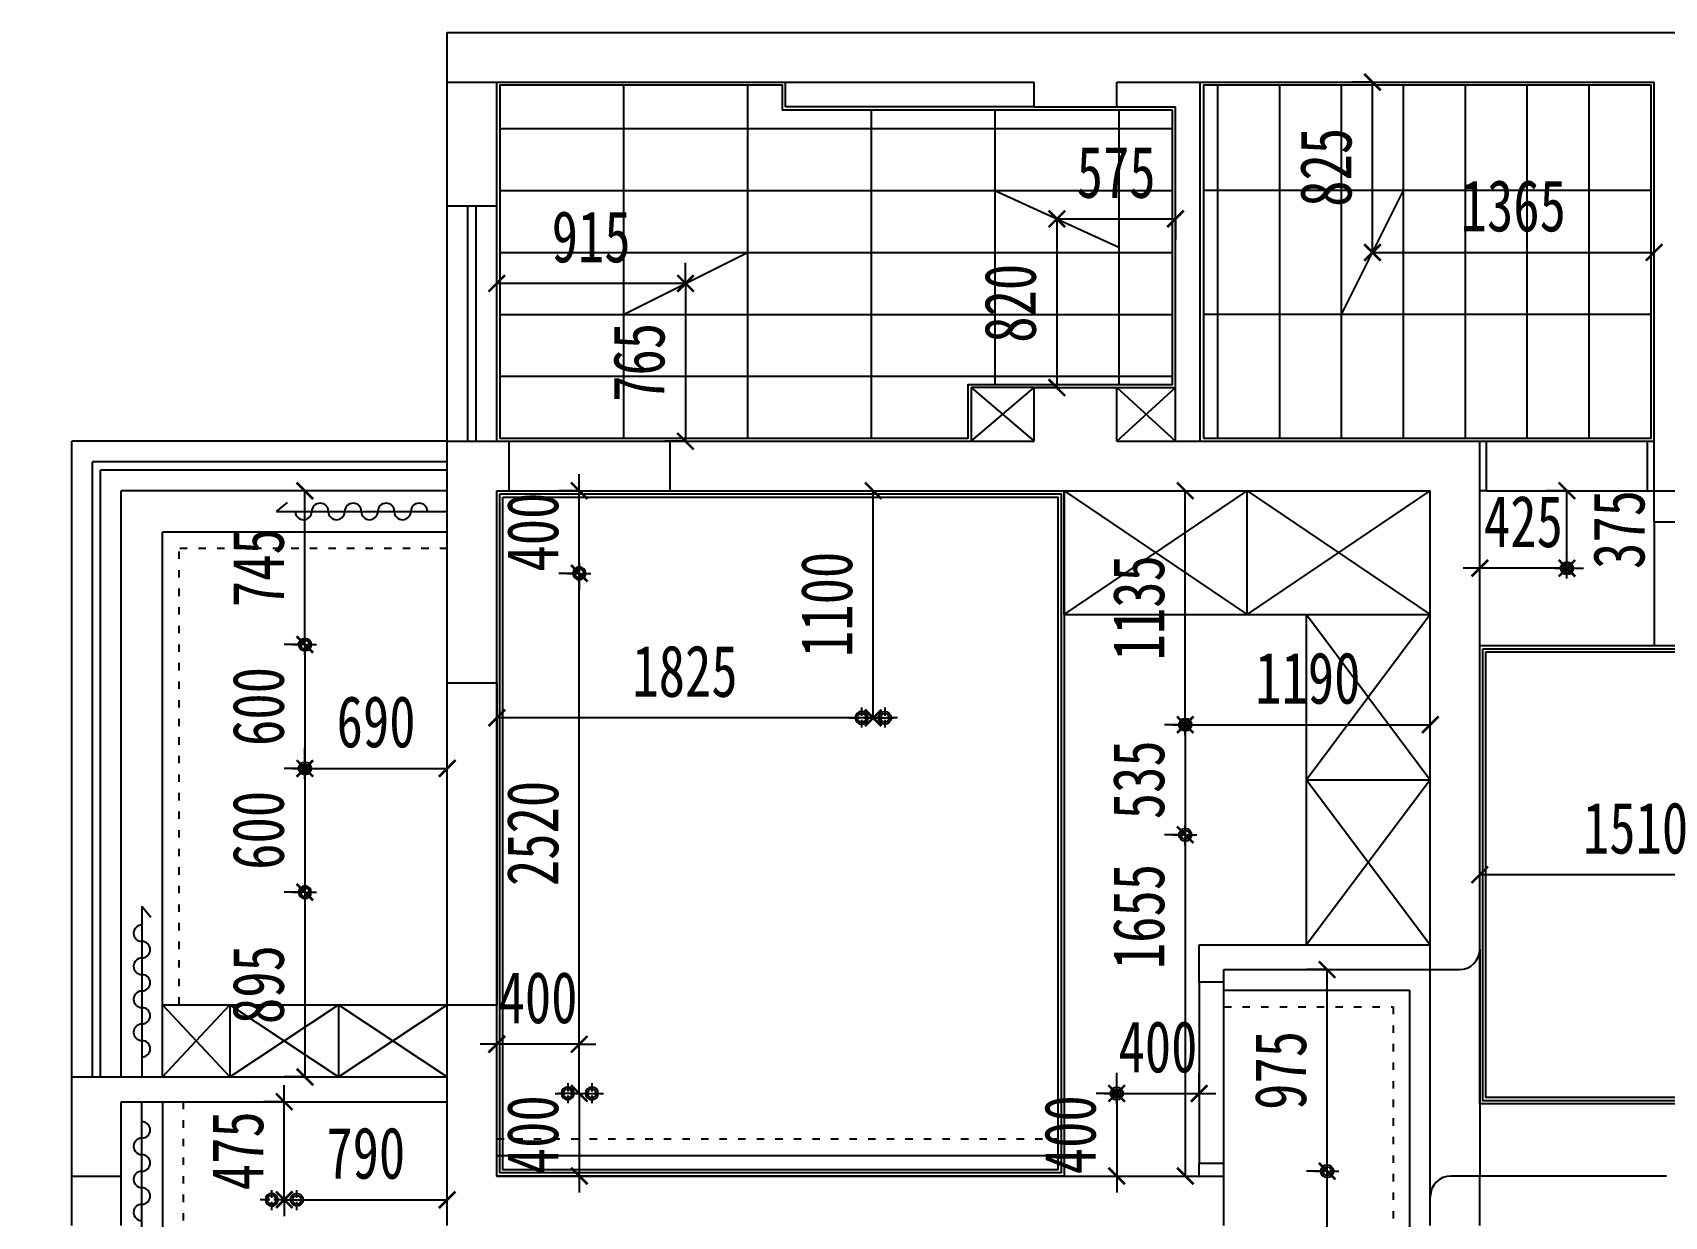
# Model space of a CAD drawing. Header units: millimetres. Extents: x -2231407 to 1513712, y -2704583 to 257.
# Drawn here: x 726526 to 734435, y -1347871 to -1342136 of the extents above; entities that cross this region are included whole.
import ezdxf

# ---------------------------------------------------------------- set-up
doc = ezdxf.new("R2010")
doc.units = ezdxf.units.MM
doc.linetypes.add('ACAD_ISO03W100', pattern=[30, 12, -18])
doc.layers.add('IBS-Refe', color=50, linetype='Continuous')
doc.styles.add('说明文字', font='', dxfattribs={"width": 0.75})
doc.styles.get('说明文字').set_extended_font_data('SimSun')
doc.dimstyles.new('1--100', dxfattribs={"dimscale": 100, "dimtxt": 2.5, "dimasz": 0.8, "dimexe": 1, "dimexo": 0.1, "dimgap": 1, "dimtad": 3, "dimdec": 4, "dimrnd": 5, "dimzin": 0, "dimdsep": 46, "dimtxsty": '说明文字', "dimblk": 'ARCHTICK', "dimcen": 0.13, "dimazin": 0, "dimtfac": 1, "dimtdec": 4, "dimtix": 1, "dimtmove": 2, "dimatfit": 3, "dimldrblk": '0定义箭头', "dimfxl": 5, "dimfxlon": 1, "dimtvp": 1, "dimtolj": 1, "dimtzin": 0, "dimarcsym": 0})

# ---------------------------------------------------------------- blocks, each defined once
blk = doc.blocks.new('吸顶灯')
at = {"color": 54}
for p, q in [((-2231407, 4041173), (-2231407, 4041066)), ((-2231433, 4041040), (-2231557, 4041040)), ((-2231407, 4041013), (-2231407, 4040914)), ((-2231245, 4041040), (-2231380, 4041040))]:
    blk.add_line(p, q, dxfattribs=at)
for radius in [82.1, 57.5]:
    blk.add_circle((-2231407, 4041040), radius, dxfattribs=at)
blk = doc.blocks.new('_ArchTick')
at = {"color": 0, "linetype": 'ByBlock', "const_width": 0.15}
blk.add_lwpolyline([(-0.5, -0.5), (0.5, 0.5)], dxfattribs=at)
blk = doc.blocks.new('*D503')
at = {"color": 1, "lineweight": -2, "ltscale": 3}
for p, q in [((727745.3, -1347315.9), (727745.3, -1347235.9)), ((727745.3, -1347315.9), (727645.3, -1347315.9)), ((727745.3, -1347790.9), (727745.3, -1347315.9)), ((727745.3, -1347790.9), (727845.3, -1347790.9)), ((727745.3, -1347790.9), (727745.3, -1347870.9))]:
    blk.add_line(p, q, dxfattribs=at)
at = {"layer": 'Defpoints', "color": 0, "ltscale": 3}
for p in [(727745.3, -1347315.9), (727745.3, -1347315.9), (727745.3, -1347790.9)]:
    blk.add_point(p, dxfattribs=at)
at = {"color": 1, "lineweight": -2, "ltscale": 3, "xscale": 80, "yscale": 80, "zscale": 80}
for p, rotation in [((727745.3, -1347315.9), 270), ((727745.3, -1347790.9), 90)]:
    blk.add_blockref('_ArchTick', p, dxfattribs=dict(at, rotation=rotation))
at = {"color": 2, "ltscale": 3, "insert": (727520.3, -1347553.4), "char_height": 250, "attachment_point": 5, "rotation": 90, "style": '说明文字'}
blk.add_mtext('\\A1;475', dxfattribs=at)
blk = doc.blocks.new('0定义箭头')
at = {"layer": 'IBS-Refe', "color": 3}
for p, q in [((-1.435, 1.148), (-1.09, 1.437)), ((-1.435, 1.148), (-0.369, 0)), ((-1.09, 1.437), (0, 0)), ((-0.369, 0), (-2.127, 0)), ((-1.435, -1.148), (-0.369, 0)), ((-1.09, -1.437), (0, 0)), ((-1.435, -1.148), (-1.09, -1.437))]:
    blk.add_line(p, q, dxfattribs=at)
for points in [[(-1.435, 1.148), (-1.09, 1.437), (-0.369, 0), (0, 0)], [(-1.435, -1.148), (-1.09, -1.437), (-0.369, 0), (0, 0)]]:
    blk.add_solid(points, dxfattribs=at)
blk = doc.blocks.new('*D504')
at = {"color": 1, "lineweight": -2, "ltscale": 3}
for p, q in [((727745.3, -1347790.9), (727745.3, -1347690.9)), ((728535.3, -1347790.9), (728535.3, -1347690.9)), ((727745.3, -1347790.9), (728535.3, -1347790.9))]:
    blk.add_line(p, q, dxfattribs=at)
at = {"layer": 'Defpoints', "color": 0, "ltscale": 3}
for p in [(727745.3, -1347790.9), (728535.3, -1347790.9), (728535.3, -1347790.9)]:
    blk.add_point(p, dxfattribs=at)
at = {"color": 1, "lineweight": -2, "ltscale": 3, "xscale": 80, "yscale": 80, "zscale": 80, "rotation": 180}
blk.add_blockref('_ArchTick', (727745.3, -1347790.9), dxfattribs=at)
at = {"color": 1, "lineweight": -2, "ltscale": 3, "xscale": 80, "yscale": 80, "zscale": 80}
blk.add_blockref('_ArchTick', (728535.3, -1347790.9), dxfattribs=at)
at = {"color": 2, "ltscale": 3, "insert": (728140.3, -1347565.9), "char_height": 250, "attachment_point": 5, "style": '说明文字'}
blk.add_mtext('\\A1;790', dxfattribs=at)
blk = doc.blocks.new('*D511')
at = {"color": 1, "lineweight": -2, "ltscale": 3}
for p, q in [((732800.3, -1347652.3), (732700.3, -1347652.3)), ((732800.3, -1348628.7), (732800.3, -1347652.3)), ((732800.3, -1348628.7), (732700.3, -1348628.7))]:
    blk.add_line(p, q, dxfattribs=at)
at = {"layer": 'Defpoints', "color": 0, "ltscale": 3}
for p in [(732800.3, -1347652.3), (732800.3, -1347652.3), (732800.3, -1348628.7)]:
    blk.add_point(p, dxfattribs=at)
at = {"color": 1, "lineweight": -2, "ltscale": 3, "xscale": 80, "yscale": 80, "zscale": 80}
for p, rotation in [((732800.3, -1347652.3), 90), ((732800.3, -1348628.7), 270)]:
    blk.add_blockref('_ArchTick', p, dxfattribs=dict(at, rotation=rotation))
at = {"color": 2, "ltscale": 3, "insert": (732575.3, -1348140.5), "char_height": 250, "attachment_point": 5, "rotation": 90, "style": '说明文字'}
blk.add_mtext('\\A1;975', dxfattribs=at)
blk = doc.blocks.new('*D512')
at = {"color": 1, "lineweight": -2, "ltscale": 3}
for p, q in [((732800.3, -1346675.9), (732700.3, -1346675.9)), ((732800.3, -1347652.3), (732800.3, -1346675.9)), ((732800.3, -1347652.3), (732700.3, -1347652.3))]:
    blk.add_line(p, q, dxfattribs=at)
at = {"layer": 'Defpoints', "color": 0, "ltscale": 3}
for p in [(732800.3, -1346675.9), (732800.3, -1346675.9), (732800.3, -1347652.3)]:
    blk.add_point(p, dxfattribs=at)
at = {"color": 1, "lineweight": -2, "ltscale": 3, "xscale": 80, "yscale": 80, "zscale": 80}
for p, rotation in [((732800.3, -1346675.9), 90), ((732800.3, -1347652.3), 270)]:
    blk.add_blockref('_ArchTick', p, dxfattribs=dict(at, rotation=rotation))
at = {"color": 2, "ltscale": 3, "insert": (732575.3, -1347164.1), "char_height": 250, "attachment_point": 5, "rotation": 90, "style": '说明文字'}
blk.add_mtext('\\A1;975', dxfattribs=at)
blk = doc.blocks.new('*D517')
at = {"color": 1, "lineweight": -2, "ltscale": 3}
for p, q in [((733540.3, -1346215.9), (733540.3, -1346115.9)), ((735050.3, -1346215.9), (735050.3, -1346115.9)), ((735050.3, -1346215.9), (733540.3, -1346215.9))]:
    blk.add_line(p, q, dxfattribs=at)
at = {"layer": 'Defpoints', "color": 0, "ltscale": 3}
for p in [(733540.3, -1346215.9), (733540.3, -1346215.9), (735050.3, -1346215.9)]:
    blk.add_point(p, dxfattribs=at)
at = {"color": 1, "lineweight": -2, "ltscale": 3, "xscale": 80, "yscale": 80, "zscale": 80, "rotation": 180}
blk.add_blockref('_ArchTick', (733540.3, -1346215.9), dxfattribs=at)
at = {"color": 1, "lineweight": -2, "ltscale": 3, "xscale": 80, "yscale": 80, "zscale": 80}
blk.add_blockref('_ArchTick', (735050.3, -1346215.9), dxfattribs=at)
at = {"color": 2, "ltscale": 3, "insert": (734295.3, -1345990.9), "char_height": 250, "attachment_point": 5, "style": '说明文字'}
blk.add_mtext('\\A1;1510', dxfattribs=at)
blk = doc.blocks.new('*D524')
at = {"color": 1, "lineweight": -2, "ltscale": 3}
for p, q in [((733540.3, -1344730.9), (733540.3, -1344630.9)), ((733962.8, -1344730.9), (733962.8, -1344630.9)), ((733540.3, -1344730.9), (733460.3, -1344730.9)), ((733962.8, -1344730.9), (733540.3, -1344730.9)), ((733962.8, -1344730.9), (734042.8, -1344730.9))]:
    blk.add_line(p, q, dxfattribs=at)
at = {"layer": 'Defpoints', "color": 0, "ltscale": 3}
for p in [(733540.3, -1344730.9), (733540.3, -1344730.9), (733962.8, -1344730.9)]:
    blk.add_point(p, dxfattribs=at)
at = {"color": 1, "lineweight": -2, "ltscale": 3, "xscale": 80, "yscale": 80, "zscale": 80}
blk.add_blockref('_ArchTick', (733540.3, -1344730.9), dxfattribs=at)
at = {"color": 1, "lineweight": -2, "ltscale": 3, "xscale": 80, "yscale": 80, "zscale": 80, "rotation": 180}
blk.add_blockref('_ArchTick', (733962.8, -1344730.9), dxfattribs=at)
at = {"color": 2, "ltscale": 3, "insert": (733751.6, -1344505.9), "char_height": 250, "attachment_point": 5, "style": '说明文字'}
blk.add_mtext('\\A1;425', dxfattribs=at)
blk = doc.blocks.new('*D525')
at = {"color": 1, "lineweight": -2, "ltscale": 3}
for p, q in [((733962.8, -1344355.9), (733862.8, -1344355.9)), ((733962.8, -1344730.9), (733962.8, -1344355.9)), ((733962.8, -1344730.9), (733862.8, -1344730.9))]:
    blk.add_line(p, q, dxfattribs=at)
at = {"layer": 'Defpoints', "color": 0, "ltscale": 3}
for p in [(733962.8, -1344355.9), (733962.8, -1344355.9), (733962.8, -1344730.9)]:
    blk.add_point(p, dxfattribs=at)
at = {"color": 1, "lineweight": -2, "ltscale": 3, "xscale": 80, "yscale": 80, "zscale": 80}
for p, rotation in [((733962.8, -1344355.9), 90), ((733962.8, -1344730.9), 270)]:
    blk.add_blockref('_ArchTick', p, dxfattribs=dict(at, rotation=rotation))
at = {"color": 2, "ltscale": 3, "insert": (734215.7, -1344543.4), "char_height": 250, "attachment_point": 5, "rotation": 90, "style": '说明文字'}
blk.add_mtext('\\A1;375', dxfattribs=at)
blk = doc.blocks.new('*D526')
at = {"color": 1, "lineweight": -2, "ltscale": 3}
for p, q in [((733020.3, -1343200.9), (733020.3, -1343100.9)), ((734385.3, -1343200.9), (734385.3, -1343100.9)), ((733020.3, -1343200.9), (734385.3, -1343200.9))]:
    blk.add_line(p, q, dxfattribs=at)
at = {"layer": 'Defpoints', "color": 0, "ltscale": 3}
for p in [(733020.3, -1343200.9), (734385.3, -1343200.9), (734385.3, -1343200.9)]:
    blk.add_point(p, dxfattribs=at)
at = {"color": 1, "lineweight": -2, "ltscale": 3, "xscale": 80, "yscale": 80, "zscale": 80, "rotation": 180}
blk.add_blockref('_ArchTick', (733020.3, -1343200.9), dxfattribs=at)
at = {"color": 1, "lineweight": -2, "ltscale": 3, "xscale": 80, "yscale": 80, "zscale": 80}
blk.add_blockref('_ArchTick', (734385.3, -1343200.9), dxfattribs=at)
at = {"color": 2, "ltscale": 3, "insert": (733702.8, -1342975.9), "char_height": 250, "attachment_point": 5, "style": '说明文字'}
blk.add_mtext('\\A1;1365', dxfattribs=at)
blk = doc.blocks.new('*D527')
at = {"color": 1, "lineweight": -2, "ltscale": 3}
for p, q in [((733020.3, -1342375.9), (732920.3, -1342375.9)), ((733020.3, -1343200.9), (733020.3, -1342375.9)), ((733020.3, -1343200.9), (733120.3, -1343200.9))]:
    blk.add_line(p, q, dxfattribs=at)
at = {"layer": 'Defpoints', "color": 0, "ltscale": 3}
for p in [(733020.3, -1342375.9), (733020.3, -1342375.9), (733020.3, -1343200.9)]:
    blk.add_point(p, dxfattribs=at)
at = {"color": 1, "lineweight": -2, "ltscale": 3, "xscale": 80, "yscale": 80, "zscale": 80}
for p, rotation in [((733020.3, -1342375.9), 90), ((733020.3, -1343200.9), 270)]:
    blk.add_blockref('_ArchTick', p, dxfattribs=dict(at, rotation=rotation))
at = {"color": 2, "ltscale": 3, "insert": (732795.3, -1342788.4), "char_height": 250, "attachment_point": 5, "rotation": 90, "style": '说明文字'}
blk.add_mtext('\\A1;825', dxfattribs=at)
blk = doc.blocks.new('*D528')
at = {"color": 1, "lineweight": -2, "ltscale": 3}
for p, q in [((731490.3, -1343038.4), (731590.3, -1343038.4)), ((731490.3, -1343038.4), (731490.3, -1343855.9)), ((731490.3, -1343855.9), (731390.3, -1343855.9))]:
    blk.add_line(p, q, dxfattribs=at)
at = {"layer": 'Defpoints', "color": 0, "ltscale": 3}
for p in [(731490.3, -1343038.4), (731490.3, -1343855.9), (731490.3, -1343855.9)]:
    blk.add_point(p, dxfattribs=at)
at = {"color": 1, "lineweight": -2, "ltscale": 3, "xscale": 80, "yscale": 80, "zscale": 80}
for p, rotation in [((731490.3, -1343038.4), 90), ((731490.3, -1343855.9), 270)]:
    blk.add_blockref('_ArchTick', p, dxfattribs=dict(at, rotation=rotation))
at = {"color": 2, "ltscale": 3, "insert": (731265.3, -1343447.2), "char_height": 250, "attachment_point": 5, "rotation": 90, "style": '说明文字'}
blk.add_mtext('\\A1;820', dxfattribs=at)
blk = doc.blocks.new('*D529')
at = {"color": 1, "lineweight": -2, "ltscale": 3}
for p, q in [((731490.3, -1343038.4), (731490.3, -1343138.4)), ((731490.3, -1343038.4), (732065.3, -1343038.4)), ((732065.3, -1343038.4), (732065.3, -1343138.4))]:
    blk.add_line(p, q, dxfattribs=at)
at = {"layer": 'Defpoints', "color": 0, "ltscale": 3}
for p in [(731490.3, -1343038.4), (732065.3, -1343038.4), (732065.3, -1343038.4)]:
    blk.add_point(p, dxfattribs=at)
at = {"color": 1, "lineweight": -2, "ltscale": 3, "xscale": 80, "yscale": 80, "zscale": 80, "rotation": 180}
blk.add_blockref('_ArchTick', (731490.3, -1343038.4), dxfattribs=at)
at = {"color": 1, "lineweight": -2, "ltscale": 3, "xscale": 80, "yscale": 80, "zscale": 80}
blk.add_blockref('_ArchTick', (732065.3, -1343038.4), dxfattribs=at)
at = {"color": 2, "ltscale": 3, "insert": (731777.8, -1342813.4), "char_height": 250, "attachment_point": 5, "style": '说明文字'}
blk.add_mtext('\\A1;575', dxfattribs=at)
blk = doc.blocks.new('*D530')
at = {"color": 1, "lineweight": -2, "ltscale": 3}
for p, q in [((728775.3, -1343350.9), (728775.3, -1343250.9)), ((729690.3, -1343350.9), (729690.3, -1343250.9)), ((729690.3, -1343350.9), (728775.3, -1343350.9))]:
    blk.add_line(p, q, dxfattribs=at)
at = {"layer": 'Defpoints', "color": 0, "ltscale": 3}
for p in [(728775.3, -1343350.9), (728775.3, -1343350.9), (729690.3, -1343350.9)]:
    blk.add_point(p, dxfattribs=at)
at = {"color": 1, "lineweight": -2, "ltscale": 3, "xscale": 80, "yscale": 80, "zscale": 80, "rotation": 180}
blk.add_blockref('_ArchTick', (728775.3, -1343350.9), dxfattribs=at)
at = {"color": 1, "lineweight": -2, "ltscale": 3, "xscale": 80, "yscale": 80, "zscale": 80}
blk.add_blockref('_ArchTick', (729690.3, -1343350.9), dxfattribs=at)
at = {"color": 2, "ltscale": 3, "insert": (729232.8, -1343125.9), "char_height": 250, "attachment_point": 5, "style": '说明文字'}
blk.add_mtext('\\A1;915', dxfattribs=at)
blk = doc.blocks.new('*D531')
at = {"color": 1, "lineweight": -2, "ltscale": 3}
for p, q in [((729690.3, -1343350.9), (729590.3, -1343350.9)), ((729690.3, -1343350.9), (729690.3, -1344115.9)), ((729690.3, -1344115.9), (729590.3, -1344115.9))]:
    blk.add_line(p, q, dxfattribs=at)
at = {"layer": 'Defpoints', "color": 0, "ltscale": 3}
for p in [(729690.3, -1343350.9), (729690.3, -1344115.9), (729690.3, -1344115.9)]:
    blk.add_point(p, dxfattribs=at)
at = {"color": 1, "lineweight": -2, "ltscale": 3, "xscale": 80, "yscale": 80, "zscale": 80}
for p, rotation in [((729690.3, -1343350.9), 90), ((729690.3, -1344115.9), 270)]:
    blk.add_blockref('_ArchTick', p, dxfattribs=dict(at, rotation=rotation))
at = {"color": 2, "ltscale": 3, "insert": (729465.3, -1343733.4), "char_height": 250, "attachment_point": 5, "rotation": 90, "style": '说明文字'}
blk.add_mtext('\\A1;765', dxfattribs=at)
blk = doc.blocks.new('*D532')
at = {"color": 1, "lineweight": -2, "ltscale": 3}
for p, q in [((727845.3, -1345100.9), (727745.3, -1345100.9)), ((727845.3, -1345100.9), (727845.3, -1345700.9)), ((727845.3, -1345700.9), (727745.3, -1345700.9))]:
    blk.add_line(p, q, dxfattribs=at)
at = {"layer": 'Defpoints', "color": 0, "ltscale": 3}
for p in [(727845.3, -1345100.9), (727845.3, -1345700.9), (727845.3, -1345700.9)]:
    blk.add_point(p, dxfattribs=at)
at = {"color": 1, "lineweight": -2, "ltscale": 3, "xscale": 80, "yscale": 80, "zscale": 80}
for p, rotation in [((727845.3, -1345100.9), 90), ((727845.3, -1345700.9), 270)]:
    blk.add_blockref('_ArchTick', p, dxfattribs=dict(at, rotation=rotation))
at = {"color": 2, "ltscale": 3, "insert": (727620.3, -1345400.9), "char_height": 250, "attachment_point": 5, "rotation": 90, "style": '说明文字'}
blk.add_mtext('\\A1;600', dxfattribs=at)
blk = doc.blocks.new('*D533')
at = {"color": 1, "lineweight": -2, "ltscale": 3}
for p, q in [((727845.3, -1345700.9), (727745.3, -1345700.9)), ((727845.3, -1345700.9), (727845.3, -1346300.9)), ((727845.3, -1346300.9), (727745.3, -1346300.9))]:
    blk.add_line(p, q, dxfattribs=at)
at = {"layer": 'Defpoints', "color": 0, "ltscale": 3}
for p in [(727845.3, -1345700.9), (727845.3, -1346300.9), (727845.3, -1346300.9)]:
    blk.add_point(p, dxfattribs=at)
at = {"color": 1, "lineweight": -2, "ltscale": 3, "xscale": 80, "yscale": 80, "zscale": 80}
for p, rotation in [((727845.3, -1345700.9), 90), ((727845.3, -1346300.9), 270)]:
    blk.add_blockref('_ArchTick', p, dxfattribs=dict(at, rotation=rotation))
at = {"color": 2, "ltscale": 3, "insert": (727620.3, -1346000.9), "char_height": 250, "attachment_point": 5, "rotation": 90, "style": '说明文字'}
blk.add_mtext('\\A1;600', dxfattribs=at)
blk = doc.blocks.new('*D534')
at = {"color": 1, "lineweight": -2, "ltscale": 3}
for p, q in [((727845.3, -1346300.9), (727745.3, -1346300.9)), ((727845.3, -1346300.9), (727845.3, -1347195.9)), ((727845.3, -1347195.9), (727745.3, -1347195.9))]:
    blk.add_line(p, q, dxfattribs=at)
at = {"layer": 'Defpoints', "color": 0, "ltscale": 3}
for p in [(727845.3, -1346300.9), (727845.3, -1347195.9), (727845.3, -1347195.9)]:
    blk.add_point(p, dxfattribs=at)
at = {"color": 1, "lineweight": -2, "ltscale": 3, "xscale": 80, "yscale": 80, "zscale": 80}
for p, rotation in [((727845.3, -1346300.9), 90), ((727845.3, -1347195.9), 270)]:
    blk.add_blockref('_ArchTick', p, dxfattribs=dict(at, rotation=rotation))
at = {"color": 2, "ltscale": 3, "insert": (727620.3, -1346748.4), "char_height": 250, "attachment_point": 5, "rotation": 90, "style": '说明文字'}
blk.add_mtext('\\A1;895', dxfattribs=at)
blk = doc.blocks.new('*D535')
at = {"color": 1, "lineweight": -2, "ltscale": 3}
for p, q in [((727845.3, -1344355.9), (727745.3, -1344355.9)), ((727845.3, -1345100.9), (727845.3, -1344355.9)), ((727845.3, -1345100.9), (727745.3, -1345100.9))]:
    blk.add_line(p, q, dxfattribs=at)
at = {"layer": 'Defpoints', "color": 0, "ltscale": 3}
for p in [(727845.3, -1344355.9), (727845.3, -1344355.9), (727845.3, -1345100.9)]:
    blk.add_point(p, dxfattribs=at)
at = {"color": 1, "lineweight": -2, "ltscale": 3, "xscale": 80, "yscale": 80, "zscale": 80}
for p, rotation in [((727845.3, -1344355.9), 90), ((727845.3, -1345100.9), 270)]:
    blk.add_blockref('_ArchTick', p, dxfattribs=dict(at, rotation=rotation))
at = {"color": 2, "ltscale": 3, "insert": (727620.3, -1344728.4), "char_height": 250, "attachment_point": 5, "rotation": 90, "style": '说明文字'}
blk.add_mtext('\\A1;745', dxfattribs=at)
blk = doc.blocks.new('*D536')
at = {"color": 1, "lineweight": -2, "ltscale": 3}
for p, q in [((727845.3, -1345700.9), (727845.3, -1345600.9)), ((728535.3, -1345700.9), (728535.3, -1345600.9)), ((727845.3, -1345700.9), (728535.3, -1345700.9))]:
    blk.add_line(p, q, dxfattribs=at)
at = {"layer": 'Defpoints', "color": 0, "ltscale": 3}
for p in [(727845.3, -1345700.9), (728535.3, -1345700.9), (728535.3, -1345700.9)]:
    blk.add_point(p, dxfattribs=at)
at = {"color": 1, "lineweight": -2, "ltscale": 3, "xscale": 80, "yscale": 80, "zscale": 80, "rotation": 180}
blk.add_blockref('_ArchTick', (727845.3, -1345700.9), dxfattribs=at)
at = {"color": 1, "lineweight": -2, "ltscale": 3, "xscale": 80, "yscale": 80, "zscale": 80}
blk.add_blockref('_ArchTick', (728535.3, -1345700.9), dxfattribs=at)
at = {"color": 2, "ltscale": 3, "insert": (728190.3, -1345475.9), "char_height": 250, "attachment_point": 5, "style": '说明文字'}
blk.add_mtext('\\A1;690', dxfattribs=at)
blk = doc.blocks.new('*D537')
at = {"color": 1, "lineweight": -2, "ltscale": 3}
for p, q in [((729175.3, -1347275.9), (729175.3, -1347195.9)), ((729175.3, -1347275.9), (729075.3, -1347275.9)), ((729175.3, -1347275.9), (729175.3, -1347675.9)), ((729175.3, -1347675.9), (729075.3, -1347675.9)), ((729175.3, -1347675.9), (729175.3, -1347755.9))]:
    blk.add_line(p, q, dxfattribs=at)
at = {"layer": 'Defpoints', "color": 0, "ltscale": 3}
for p in [(729175.3, -1347275.9), (729175.3, -1347675.9), (729175.3, -1347675.9)]:
    blk.add_point(p, dxfattribs=at)
at = {"color": 1, "lineweight": -2, "ltscale": 3, "xscale": 80, "yscale": 80, "zscale": 80}
for p, rotation in [((729175.3, -1347275.9), 270), ((729175.3, -1347675.9), 90)]:
    blk.add_blockref('_ArchTick', p, dxfattribs=dict(at, rotation=rotation))
at = {"color": 2, "ltscale": 3, "insert": (728950.3, -1347475.9), "char_height": 250, "attachment_point": 5, "rotation": 90, "style": '说明文字'}
blk.add_mtext('\\A1;400', dxfattribs=at)
blk = doc.blocks.new('*D538')
at = {"color": 1, "lineweight": -2, "ltscale": 3}
for p, q in [((729175.5, -1344755.9), (729075.5, -1344755.9)), ((729175.5, -1347275.9), (729175.5, -1344755.9)), ((729175.5, -1347275.9), (729275.5, -1347275.9))]:
    blk.add_line(p, q, dxfattribs=at)
at = {"layer": 'Defpoints', "color": 0, "ltscale": 3}
for p in [(729175.5, -1344755.9), (729175.5, -1344755.9), (729175.3, -1347275.9)]:
    blk.add_point(p, dxfattribs=at)
at = {"color": 1, "lineweight": -2, "ltscale": 3, "xscale": 80, "yscale": 80, "zscale": 80}
for p, rotation in [((729175.5, -1344755.9), 90), ((729175.5, -1347275.9), 270)]:
    blk.add_blockref('_ArchTick', p, dxfattribs=dict(at, rotation=rotation))
at = {"color": 2, "ltscale": 3, "insert": (728950.5, -1346015.9), "char_height": 250, "attachment_point": 5, "rotation": 90, "style": '说明文字'}
blk.add_mtext('\\A1;2520', dxfattribs=at)
blk = doc.blocks.new('*D539')
at = {"color": 1, "lineweight": -2, "ltscale": 3}
for p, q in [((729175.5, -1344355.9), (729175.5, -1344275.9)), ((729175.5, -1344355.9), (729075.5, -1344355.9)), ((729175.5, -1344755.9), (729175.5, -1344355.9)), ((729175.5, -1344755.9), (729075.5, -1344755.9)), ((729175.5, -1344755.9), (729175.5, -1344835.9))]:
    blk.add_line(p, q, dxfattribs=at)
at = {"layer": 'Defpoints', "color": 0, "ltscale": 3}
for p in [(729175.5, -1344355.9), (729175.5, -1344355.9), (729175.5, -1344755.9)]:
    blk.add_point(p, dxfattribs=at)
at = {"color": 1, "lineweight": -2, "ltscale": 3, "xscale": 80, "yscale": 80, "zscale": 80}
for p, rotation in [((729175.5, -1344355.9), 270), ((729175.5, -1344755.9), 90)]:
    blk.add_blockref('_ArchTick', p, dxfattribs=dict(at, rotation=rotation))
at = {"color": 2, "ltscale": 3, "insert": (728950.5, -1344555.9), "char_height": 250, "attachment_point": 5, "rotation": 90, "style": '说明文字'}
blk.add_mtext('\\A1;400', dxfattribs=at)
blk = doc.blocks.new('*D540')
at = {"color": 1, "lineweight": -2, "ltscale": 3}
for p, q in [((728775.3, -1347265.9), (728775.3, -1346937.5)), ((729175.3, -1347265.9), (729175.3, -1346937.5)), ((728775.3, -1347037.5), (728695.3, -1347037.5)), ((729175.3, -1347037.5), (728775.3, -1347037.5)), ((729175.3, -1347037.5), (729255.3, -1347037.5))]:
    blk.add_line(p, q, dxfattribs=at)
at = {"layer": 'Defpoints', "color": 0, "ltscale": 3}
for p in [(728775.3, -1347037.5), (728775.3, -1347275.9), (729175.3, -1347275.9)]:
    blk.add_point(p, dxfattribs=at)
at = {"color": 1, "lineweight": -2, "ltscale": 3, "xscale": 80, "yscale": 80, "zscale": 80}
blk.add_blockref('_ArchTick', (728775.3, -1347037.5), dxfattribs=at)
at = {"color": 1, "lineweight": -2, "ltscale": 3, "xscale": 80, "yscale": 80, "zscale": 80, "rotation": 180}
blk.add_blockref('_ArchTick', (729175.3, -1347037.5), dxfattribs=at)
at = {"color": 2, "ltscale": 3, "insert": (728975.3, -1346812.5), "char_height": 250, "attachment_point": 5, "style": '说明文字'}
blk.add_mtext('\\A1;400', dxfattribs=at)
blk = doc.blocks.new('*D541')
at = {"color": 1, "lineweight": -2, "ltscale": 3}
for p, q in [((728775.3, -1345456), (728775.3, -1345356)), ((730600.2, -1345456), (730600.2, -1345356)), ((730600.2, -1345456), (728775.3, -1345456))]:
    blk.add_line(p, q, dxfattribs=at)
at = {"layer": 'Defpoints', "color": 0, "ltscale": 3}
for p in [(728775.3, -1345456), (728775.3, -1345456), (730600.2, -1345456, 0)]:
    blk.add_point(p, dxfattribs=at)
at = {"color": 1, "lineweight": -2, "ltscale": 3, "xscale": 80, "yscale": 80, "zscale": 80, "rotation": 180}
blk.add_blockref('_ArchTick', (728775.3, -1345456), dxfattribs=at)
at = {"color": 1, "lineweight": -2, "ltscale": 3, "xscale": 80, "yscale": 80, "zscale": 80}
blk.add_blockref('_ArchTick', (730600.2, -1345456), dxfattribs=at)
at = {"color": 2, "ltscale": 3, "insert": (729687.8, -1345231), "char_height": 250, "attachment_point": 5, "style": '说明文字'}
blk.add_mtext('\\A1;1825', dxfattribs=at)
blk = doc.blocks.new('*D542')
at = {"color": 1, "lineweight": -2, "ltscale": 3}
for p, q in [((730600.2, -1344355.9), (730700.2, -1344355.9)), ((730600.2, -1345456), (730600.2, -1344355.9)), ((730600.2, -1345456), (730700.2, -1345456))]:
    blk.add_line(p, q, dxfattribs=at)
at = {"layer": 'Defpoints', "color": 0, "ltscale": 3}
for p in [(730600.2, -1344355.9), (730600.2, -1344355.9), (730600.2, -1345456)]:
    blk.add_point(p, dxfattribs=at)
at = {"color": 1, "lineweight": -2, "ltscale": 3, "xscale": 80, "yscale": 80, "zscale": 80}
for p, rotation in [((730600.2, -1344355.9), 90), ((730600.2, -1345456), 270)]:
    blk.add_blockref('_ArchTick', p, dxfattribs=dict(at, rotation=rotation))
at = {"color": 2, "ltscale": 3, "insert": (730375.2, -1344906), "char_height": 250, "attachment_point": 5, "rotation": 90, "style": '说明文字'}
blk.add_mtext('\\A1;1100', dxfattribs=at)
blk = doc.blocks.new('*D543')
at = {"color": 1, "lineweight": -2, "ltscale": 3}
for p, q in [((731780.3, -1347275.9), (731780.3, -1347195.9)), ((731780.3, -1347275.9), (731680.3, -1347275.9)), ((731780.3, -1347275.9), (731780.3, -1347675.9)), ((731280.3, -1347675.9), (731880.3, -1347675.9)), ((731780.3, -1347675.9), (731780.3, -1347755.9))]:
    blk.add_line(p, q, dxfattribs=at)
at = {"layer": 'Defpoints', "color": 0, "ltscale": 3}
for p in [(731780.3, -1347275.9), (-2231406.8, -1347675.9), (731780.3, -1347675.9)]:
    blk.add_point(p, dxfattribs=at)
at = {"color": 1, "lineweight": -2, "ltscale": 3, "xscale": 80, "yscale": 80, "zscale": 80}
for p, rotation in [((731780.3, -1347275.9), 270), ((731780.3, -1347675.9), 90)]:
    blk.add_blockref('_ArchTick', p, dxfattribs=dict(at, rotation=rotation))
at = {"color": 2, "ltscale": 3, "insert": (731555.3, -1347475.9), "char_height": 250, "attachment_point": 5, "rotation": 90, "style": '说明文字'}
blk.add_mtext('\\A1;400', dxfattribs=at)
blk = doc.blocks.new('*D544')
at = {"color": 1, "lineweight": -2, "ltscale": 3}
for p, q in [((731780.3, -1347275.9), (731780.3, -1347175.9)), ((732180.3, -1347275.9), (732180.3, -1347175.9)), ((731780.3, -1347275.9), (731700.3, -1347275.9)), ((731780.3, -1347275.9), (732180.3, -1347275.9)), ((732180.3, -1347275.9), (732260.3, -1347275.9))]:
    blk.add_line(p, q, dxfattribs=at)
at = {"layer": 'Defpoints', "color": 0, "ltscale": 3}
for p in [(731780.3, -1347275.9), (732180.3, -1347275.9), (732180.3, -1347275.9)]:
    blk.add_point(p, dxfattribs=at)
at = {"color": 1, "lineweight": -2, "ltscale": 3, "xscale": 80, "yscale": 80, "zscale": 80}
blk.add_blockref('_ArchTick', (731780.3, -1347275.9), dxfattribs=at)
at = {"color": 1, "lineweight": -2, "ltscale": 3, "xscale": 80, "yscale": 80, "zscale": 80, "rotation": 180}
blk.add_blockref('_ArchTick', (732180.3, -1347275.9), dxfattribs=at)
at = {"color": 2, "ltscale": 3, "insert": (731980.3, -1347050.9), "char_height": 250, "attachment_point": 5, "style": '说明文字'}
blk.add_mtext('\\A1;400', dxfattribs=at)
blk = doc.blocks.new('*D545')
at = {"color": 1, "lineweight": -2, "ltscale": 3}
for p, q in [((732112.7, -1345489.3), (732112.7, -1345409.3)), ((732112.7, -1345489.3), (732012.7, -1345489.3)), ((732112.7, -1345489.3), (732112.7, -1346022.6)), ((732112.7, -1346022.6), (732012.7, -1346022.6)), ((732112.7, -1346022.6), (732112.7, -1346102.6))]:
    blk.add_line(p, q, dxfattribs=at)
at = {"layer": 'Defpoints', "color": 0, "ltscale": 3}
for p in [(732112.7, -1345489.3, 0), (732112.7, -1346022.6, 0), (732112.7, -1346022.6)]:
    blk.add_point(p, dxfattribs=at)
at = {"color": 1, "lineweight": -2, "ltscale": 3, "xscale": 80, "yscale": 80, "zscale": 80}
for p, rotation in [((732112.7, -1345489.3), 270), ((732112.7, -1346022.6), 90)]:
    blk.add_blockref('_ArchTick', p, dxfattribs=dict(at, rotation=rotation))
at = {"color": 2, "ltscale": 3, "insert": (731887.7, -1345756), "char_height": 250, "attachment_point": 5, "rotation": 90, "style": '说明文字'}
blk.add_mtext('\\A1;535', dxfattribs=at)
blk = doc.blocks.new('*D546')
at = {"color": 1, "lineweight": -2, "ltscale": 3}
for p, q in [((732112.7, -1346022.6), (732012.7, -1346022.6)), ((732112.7, -1346022.6), (732112.7, -1347675.9)), ((732112.7, -1347675.9), (732212.7, -1347675.9))]:
    blk.add_line(p, q, dxfattribs=at)
at = {"layer": 'Defpoints', "color": 0, "ltscale": 3}
for p in [(732112.7, -1346022.6, 0), (732112.7, -1347675.9), (732112.7, -1347675.9)]:
    blk.add_point(p, dxfattribs=at)
at = {"color": 1, "lineweight": -2, "ltscale": 3, "xscale": 80, "yscale": 80, "zscale": 80}
for p, rotation in [((732112.7, -1346022.6), 90), ((732112.7, -1347675.9), 270)]:
    blk.add_blockref('_ArchTick', p, dxfattribs=dict(at, rotation=rotation))
at = {"color": 2, "ltscale": 3, "insert": (731887.7, -1346418.6), "char_height": 250, "attachment_point": 5, "rotation": 90, "style": '说明文字'}
blk.add_mtext('\\A1;1655', dxfattribs=at)
blk = doc.blocks.new('*D547')
at = {"color": 1, "lineweight": -2, "ltscale": 3}
for p, q in [((732112.7, -1344355.9), (732212.7, -1344355.9)), ((732112.7, -1345489.3), (732112.7, -1344355.9)), ((732112.7, -1345489.3), (732212.7, -1345489.3))]:
    blk.add_line(p, q, dxfattribs=at)
at = {"layer": 'Defpoints', "color": 0, "ltscale": 3}
for p in [(732112.7, -1344355.9), (732112.7, -1344355.9), (732112.7, -1345489.3)]:
    blk.add_point(p, dxfattribs=at)
at = {"color": 1, "lineweight": -2, "ltscale": 3, "xscale": 80, "yscale": 80, "zscale": 80}
for p, rotation in [((732112.7, -1344355.9), 90), ((732112.7, -1345489.3), 270)]:
    blk.add_blockref('_ArchTick', p, dxfattribs=dict(at, rotation=rotation))
at = {"color": 2, "ltscale": 3, "insert": (731887.7, -1344922.6), "char_height": 250, "attachment_point": 5, "rotation": 90, "style": '说明文字'}
blk.add_mtext('\\A1;1135', dxfattribs=at)
blk = doc.blocks.new('*D548')
at = {"color": 1, "lineweight": -2, "ltscale": 3}
for p, q in [((732112.7, -1345489.3), (732112.7, -1345389.3)), ((733300.3, -1345505.9), (733300.3, -1345389.3)), ((732112.7, -1345489.3), (733300.3, -1345489.3))]:
    blk.add_line(p, q, dxfattribs=at)
at = {"layer": 'Defpoints', "color": 0, "ltscale": 3}
for p in [(732112.7, -1345489.3), (733300.3, -1345489.3), (733300.3, -1345515.9)]:
    blk.add_point(p, dxfattribs=at)
at = {"color": 1, "lineweight": -2, "ltscale": 3, "xscale": 80, "yscale": 80, "zscale": 80, "rotation": 180}
blk.add_blockref('_ArchTick', (732112.7, -1345489.3), dxfattribs=at)
at = {"color": 1, "lineweight": -2, "ltscale": 3, "xscale": 80, "yscale": 80, "zscale": 80}
blk.add_blockref('_ArchTick', (733300.3, -1345489.3), dxfattribs=at)
at = {"color": 2, "ltscale": 3, "insert": (732706.5, -1345264.3), "char_height": 250, "attachment_point": 5, "style": '说明文字'}
blk.add_mtext('\\A1;1190', dxfattribs=at)

msp = doc.modelspace()

# ---------------------------------------------------------------- linework, layer by layer
at = {"ltscale": 3}
for p, q in [((728535.32054, -1342135.94222), (734625.32054, -1342135.94222)), ((728535.32054, -1342375.94222), (728535.32054, -1342135.94222)), ((728535.32054, -1342375.94222), (731380.32054, -1342375.94222)), ((731380.32054, -1342495.94222), (731380.32054, -1342375.94222)), ((731780.32054, -1342375.94222), (734385.32054, -1342375.94222)), ((731780.32054, -1342495.94222), (731780.32054, -1342375.94222)), ((734385.32054, -1344355.94222), (734385.32054, -1342375.94222)), ((731380.32054, -1342495.94222), (731780.32054, -1342495.94222)), ((731380.32054, -1343855.94222), (731780.32054, -1343855.94222)), ((731380.32054, -1344115.94222), (731380.32054, -1343855.94222)), ((731780.32054, -1344115.94222), (731780.32054, -1343855.94222)), ((728535.32054, -1344115.94222), (728835.32054, -1344115.94222)), ((728535.32054, -1345285.94222), (728535.32054, -1344115.94222)), ((728835.32054, -1344355.94222), (728835.32054, -1344115.94222)), ((729615.32054, -1344115.94222), (731380.32054, -1344115.94222)), ((729615.32054, -1344355.94222), (729615.32054, -1344115.94222)), ((731780.32054, -1344115.94222), (733540.32054, -1344115.94222)), ((733540.32054, -1346575.94222), (733540.32054, -1344115.94222)), ((728775.32054, -1344355.94222), (728835.32054, -1344355.94222)), ((728775.32054, -1345285.94222), (728775.32054, -1344355.94222)), ((729615.32054, -1344355.94222), (733300.32054, -1344355.94222)), ((733300.32054, -1346675.94222), (733300.32054, -1344355.94222)), ((734385.32054, -1344355.94222), (736560.32054, -1344355.94222)), ((728535.32054, -1345285.94222), (728775.32054, -1345285.94222)), ((728535.32054, -1346845.94222), (728775.32054, -1346845.94222)), ((728535.32054, -1347915.94222), (728535.32054, -1346845.94222)), ((728775.32054, -1347675.94222), (728775.32054, -1346845.94222)), ((726715.32054, -1347675.94222), (726955.32054, -1347675.94222)), ((726715.32054, -1347915.94222), (726715.32054, -1347675.94222)), ((726955.32054, -1347915.94222), (726955.32054, -1347675.94222)), ((728775.32054, -1347675.94222), (732300.32054, -1347675.94222)), ((732300.32054, -1347915.94222), (732300.32054, -1347675.94222)), ((733540.32054, -1347915.94222), (733540.32054, -1347675.94222)), ((733300.32054, -1347915.94222), (733300.32054, -1347775.94222))]:
    msp.add_line(p, q, dxfattribs=at)
at = {"color": 1, "ltscale": 3}
for p, q in [((728535.32054, -1342975.94222), (728535.32054, -1342375.94222)), ((728775.32054, -1342975.94222), (728775.32054, -1342375.94222)), ((730175.32054, -1342495.94222), (730175.32054, -1342375.94222)), ((732185.32054, -1344115.94222), (732185.32054, -1342375.94222)), ((731380.32054, -1342495.94222), (730175.32054, -1342495.94222)), ((731780.32054, -1342495.94222), (732065.32054, -1342495.94222)), ((732065.32054, -1344115.94222), (732065.32054, -1342495.94222)), ((728775.32054, -1342975.94222), (728535.32054, -1342975.94222)), ((733540.32054, -1344115.94222), (733572.82054, -1344115.94222)), ((733572.82054, -1344355.94222), (733572.82054, -1344115.94222)), ((734352.82054, -1344355.94222), (734352.82054, -1344115.94222)), ((734352.82054, -1344115.94222), (734385.32054, -1344115.94222)), ((733572.82054, -1344355.94222), (733540.32054, -1344355.94222)), ((734352.82054, -1344355.94222), (734385.32054, -1344355.94222)), ((734385.32054, -1344505.94222), (734385.32054, -1344355.94222)), ((734385.32054, -1344505.94222), (736560.32054, -1344505.94222)), ((732180.32054, -1346735.94222), (732180.32054, -1346555.94222)), ((732180.32054, -1346555.94222), (733300.32054, -1346555.94222)), ((732300.32054, -1346735.94222), (732300.32054, -1346675.94222)), ((732300.32054, -1346675.94222), (733300.32054, -1346675.94222)), ((732300.32054, -1346735.94222), (732180.32054, -1346735.94222)), ((726715.32054, -1347195.94222), (728535.32054, -1347195.94222)), ((726715.32054, -1347675.94222), (726715.32054, -1347195.94222)), ((726955.32054, -1347315.94222), (728535.32054, -1347315.94222)), ((726955.32054, -1347675.94222), (726955.32054, -1347315.94222)), ((732180.32054, -1347675.94222), (732180.32054, -1347615.94222)), ((732300.32054, -1347615.94222), (732180.32054, -1347615.94222)), ((732300.32054, -1347675.94222), (732300.32054, -1347615.94222)), ((734445.32054, -1347675.94222), (733540.32054, -1347675.94222))]:
    msp.add_line(p, q, dxfattribs=at)
at = {"color": 8}
for p, q in [((729390.32054, -1342390.94222), (729390.32054, -1344100.94222)), ((729990.32054, -1342390.94222), (729990.32054, -1344100.94222)), ((732270.32054, -1344100.94222), (732270.32054, -1342390.94222)), ((732570.32054, -1344100.94222), (732570.32054, -1342390.94222)), ((732870.32054, -1344100.94222), (732870.32054, -1342390.94222)), ((733170.32054, -1344100.94222), (733170.32054, -1342390.94222)), ((733470.32054, -1344100.94222), (733470.32054, -1342390.94222)), ((733770.32054, -1344100.94222), (733770.32054, -1342390.94222)), ((734070.32054, -1344100.94222), (734070.32054, -1342390.94222)), ((730590.32054, -1342510.94222), (730590.32054, -1344100.94222)), ((731190.32054, -1342510.94222), (731190.32054, -1343840.94222)), ((731790.32054, -1342510.94222), (731790.32054, -1343840.94222)), ((728790.32054, -1342600.94222), (732050.32054, -1342600.94222)), ((728790.32054, -1342900.94222), (732050.32054, -1342900.94222)), ((734370.32054, -1342900.94222), (732200.32054, -1342900.94222)), ((728535.32054, -1344115.94222), (728535.32054, -1342975.94222)), ((728775.32054, -1344115.94222), (728775.32054, -1342975.94222)), ((728790.32054, -1343200.94222), (732050.32054, -1343200.94222)), ((728790.32054, -1343500.94222), (732050.32054, -1343500.94222)), ((734370.32054, -1343500.94222), (732200.32054, -1343500.94222)), ((728790.32054, -1343800.94222), (732050.32054, -1343800.94222)), ((731075.32054, -1344115.94222), (731380.32054, -1343855.94222)), ((731075.32054, -1343855.94222), (731380.32054, -1344115.94222)), ((731780.32054, -1344115.94222), (732065.32054, -1343855.94222)), ((731780.32054, -1343855.94222), (732065.32054, -1344115.94222)), ((726715.32054, -1347195.94222), (726715.32054, -1344115.94222)), ((726715.32054, -1347195.94222), (726715.32054, -1344115.94222)), ((728535.32054, -1344115.94222), (726715.32054, -1344115.94222)), ((728835.32054, -1344115.94222), (729615.32054, -1344115.94222)), ((733572.82054, -1344115.94222), (734352.82054, -1344115.94222)), ((726955.32054, -1347195.94222), (726955.32054, -1344355.94222)), ((728535.32054, -1344355.94222), (726955.32054, -1344355.94222)), ((727708.14833, -1344455.94222), (727761.17179, -1344412.77912)), ((728835.32054, -1344355.94222), (729615.32054, -1344355.94222)), ((732412.82054, -1344955.94222), (732412.82054, -1344355.94222)), ((733572.82054, -1344355.94222), (734352.82054, -1344355.94222)), ((727708.14833, -1344455.94222), (728535.32054, -1344455.94222)), ((728535.32054, -1346845.94222), (728535.32054, -1345285.94222)), ((728775.32054, -1345285.94222), (728775.32054, -1346845.94222)), ((732700.32054, -1345755.94222), (733300.32054, -1345755.94222)), ((727055.32054, -1346368.77001), (727055.32054, -1347195.94222)), ((727055.32054, -1346368.77001), (727098.48363, -1346421.79346)), ((732180.32054, -1346735.94222), (732180.32054, -1347615.94222)), ((732300.32054, -1347615.94222), (732300.32054, -1346735.94222)), ((727481.9872, -1346845.94222), (727481.9872, -1347195.94222)), ((728008.65387, -1346845.94222), (728008.65387, -1347195.94222)), ((727055.32054, -1348143.11442), (727055.32054, -1347315.94222))]:
    msp.add_line(p, q, dxfattribs=at)
at = {"color": 4}
for p, q in [((731190.32054, -1342900.94222), (731790.32054, -1343175.94222)), ((732870.32054, -1343500.94222), (733170.32054, -1342900.94222)), ((728635.32054, -1344115.94222), (728635.32054, -1342975.94222)), ((728675.32054, -1344115.94222), (728675.32054, -1342975.94222)), ((729390.32054, -1343500.94222), (729990.32054, -1343200.94222)), ((731380.32054, -1343855.94222), (731075.32054, -1343855.94222)), ((731075.32054, -1343855.94222), (731075.32054, -1344115.94222)), ((731780.32054, -1343855.94222), (732065.32054, -1343855.94222)), ((726815.32054, -1347195.94222), (726815.32054, -1344215.94222)), ((728535.32054, -1344215.94222), (726815.32054, -1344215.94222)), ((726855.32054, -1347195.94222), (726855.32054, -1344255.94222)), ((728535.32054, -1344255.94222), (726855.32054, -1344255.94222)), ((731525.32054, -1344955.94222), (731525.32054, -1344355.94222)), ((734385.32054, -1344505.94222), (734385.32054, -1345105.94222)), ((727155.32054, -1347195.94222), (727155.32054, -1344555.94222)), ((728535.32054, -1344555.94222), (727155.32054, -1344555.94222)), ((731525.32054, -1344955.94222), (733300.32054, -1344955.94222)), ((731525.32054, -1344955.94222), (731525.32054, -1347575.94222)), ((732700.32054, -1346555.94222), (732700.32054, -1344955.94222)), ((733540.32054, -1346575.94222), (733540.32054, -1347675.94222)), ((733300.32054, -1347775.94222), (733300.32054, -1346675.94222)), ((732300.32054, -1346775.94222), (733200.32054, -1346775.94222)), ((733200.32054, -1346775.94222), (733200.32054, -1351557.94222)), ((727155.32054, -1346845.94222), (728535.32054, -1346845.94222)), ((727155.32054, -1347315.94222), (727155.32054, -1351252.94222)), ((728775.32054, -1347575.94222), (731495.32054, -1347575.94222))]:
    msp.add_line(p, q, dxfattribs=at)
at = {"color": 6, "linetype": 'ACAD_ISO03W100', "ltscale": 3}
for p, q in [((727235.32054, -1346845.94222), (727235.32054, -1344635.94222)), ((728535.32054, -1344635.94222), (727235.32054, -1344635.94222)), ((732300.32054, -1346855.94222), (733120.32054, -1346855.94222)), ((733120.32054, -1346855.94222), (733120.32054, -1351557.94222)), ((727255.32054, -1347315.94222), (727255.32054, -1351252.94222)), ((728775.32054, -1347495.94222), (731495.32054, -1347495.94222))]:
    msp.add_line(p, q, dxfattribs=at)
at = {"color": 7, "ltscale": 3}
for p, q in [((733300.32054, -1346675.94222), (733440.32054, -1346675.94222)), ((733540.32054, -1347675.94222), (733400.32054, -1347675.94222))]:
    msp.add_line(p, q, dxfattribs=at)
at = {"color": 4}
for points in [[(732050.32054, -1342510.94222), (731780.32054, -1342510.94222), (731380.32054, -1342510.94222), (730160.32054, -1342510.94222), (730160.32054, -1342390.94222), (728790.32054, -1342390.94222), (728790.32054, -1342975.94222), (728790.32054, -1344100.94222), (728835.32054, -1344100.94222), (729615.32054, -1344100.94222), (731060.32054, -1344100.94222), (731060.32054, -1343840.94222), (731380.32054, -1343840.94222), (731780.32054, -1343840.94222), (732050.32054, -1343840.94222)], [(732200.32054, -1344100.94222), (734370.32054, -1344100.94222), (734370.32054, -1342390.94222), (732200.32054, -1342390.94222)], [(728775.32054, -1344355.94222), (731525.32054, -1344355.94222), (731525.32054, -1347675.94222), (728775.32054, -1347675.94222)], [(728805.32054, -1344385.94222), (731495.32054, -1344385.94222), (731495.32054, -1347645.94222), (728805.32054, -1347645.94222)], [(733540.32054, -1345105.94222), (736560.32054, -1345105.94222), (736560.32054, -1347325.94222), (733540.32054, -1347325.94222)], [(733570.32054, -1345135.94222), (736530.32054, -1345135.94222), (736530.32054, -1347295.94222), (733570.32054, -1347295.94222)]]:
    msp.add_lwpolyline(points, close=True, dxfattribs=at)
at = {"color": 8}
for points in [[(728790.32054, -1344370.94222), (731510.32054, -1344370.94222), (731510.32054, -1347660.94222), (728790.32054, -1347660.94222)], [(733555.32054, -1345120.94222), (736545.32054, -1345120.94222), (736545.32054, -1347310.94222), (733555.32054, -1347310.94222)]]:
    msp.add_lwpolyline(points, close=True, dxfattribs=at)
for points in [[(731525.32054, -1344955.94222), (732412.82054, -1344355.94222), (733300.32054, -1344955.94222)], [(731525.32054, -1344355.94222), (732412.82054, -1344955.94222), (733300.32054, -1344355.94222)], [(732700.32054, -1344955.94222), (733300.32054, -1345755.94222), (732700.32054, -1346555.94222)], [(733300.32054, -1344955.94222), (732700.32054, -1345755.94222), (733300.32054, -1346555.94222)], [(727155.32054, -1347195.94222), (727481.9872, -1346845.94222), (728008.65387, -1347195.94222), (728535.32054, -1346845.94222)], [(727155.32054, -1346845.94222), (727481.9872, -1347195.94222), (728008.65387, -1346845.94222), (728535.32054, -1347195.94222)]]:
    msp.add_lwpolyline(points, dxfattribs=at)
for centre, start, end in [((727918.86639, -1344455.94222), 0, 180), ((728078.86639, -1344455.94222), 0, 180), ((728238.86639, -1344455.94222), 0, 180), ((728398.86639, -1344455.94222), 0, 180), ((727838.86639, -1344455.94222), 180, 0), ((727998.86639, -1344455.94222), 180, 0), ((728158.86639, -1344455.94222), 180, 0), ((728318.86639, -1344455.94222), 180, 0), ((727055.32054, -1346499.48807), 90, 270), ((727055.32054, -1346579.48807), 270, 90), ((727055.32054, -1346659.48807), 90, 270), ((727055.32054, -1346739.48807), 270, 90), ((727055.32054, -1346819.48807), 90, 270), ((727055.32054, -1346899.48807), 270, 90), ((727055.32054, -1346979.48807), 90, 270), ((727055.32054, -1347059.48807), 270, 90), ((727055.32054, -1347452.39636), 270, 90), ((727055.32054, -1347532.39636), 90, 270), ((727055.32054, -1347612.39636), 270, 90), ((727055.32054, -1347692.39636), 90, 270), ((727055.32054, -1347772.39636), 270, 90), ((727055.32054, -1347852.39636), 90, 270)]:
    msp.add_arc(centre, 40, start, end, dxfattribs=at)
at = {"color": 7, "ltscale": 3}
for centre, start, end in [((733440.32054, -1346575.94222), 270, 0), ((733400.32054, -1347775.94222), 90, 180)]:
    msp.add_arc(centre, 100, start, end, dxfattribs=at)

# ---------------------------------------------------------------- block references
at = {"yscale": 0.375, "zscale": 0.375}
for p, xscale in [((-107602.06955, -2860145.79973), -0.375), ((-106233.53886, -2860845.8872, 0.01039), -0.375), ((1567433.98921, -2860845.8872, 0.01039), 0.375), ((-108932.22967, -2861690.79973), -0.375), ((-107658.4435, -2862665.79973), -0.375), ((-107541.41392, -2862665.79973), -0.375)]:
    msp.add_blockref('吸顶灯', p, dxfattribs=dict(at, xscale=xscale))
at = {"yscale": 0.375, "zscale": 0.375, "rotation": 180}
for p, xscale in [((-102814.72967, 170658.9153), 0.375), ((-108932.22967, 170288.9153), 0.375), ((-104664.82503, 169900.57595, 0.00346), 0.375), ((-108932.22967, 169688.9153), 0.375), ((-104664.82503, 169367.2366, 0.00693), 0.375), ((-104997.22967, 168113.9153), 0.375), ((-103977.22967, 167737.5153), 0.375), ((1564462.05499, 167598.9153), -0.375), ((-108971.41392, 167598.9153), 0.375)]:
    msp.add_blockref('吸顶灯', p, dxfattribs=dict(at, xscale=xscale))

# ---------------------------------------------------------------- dimensions: what is measured, and where the dimension line sits
at = {"color": 1, "ltscale": 3}
for base, p1, p2, picture, middle in [((733020.32054, -1342375.94222), (733020.32054, -1343200.94222), (733020.32054, -1342375.94222), '*D527', (732795.32054, -1342788.44222)), ((731490.32054, -1343855.94222), (731490.32054, -1343038.44222), (731490.32054, -1343855.94222), '*D528', (731265.32054, -1343447.19222)), ((729690.32054, -1344115.94222), (729690.32054, -1343350.94222), (729690.32054, -1344115.94222), '*D531', (729465.32054, -1343733.44222)), ((727845.32054, -1344355.94222), (727845.32054, -1345100.94222), (727845.32054, -1344355.94222), '*D535', (727620.32054, -1344728.44222)), ((729175.48066, -1344355.94222), (729175.48066, -1344755.94222), (729175.48066, -1344355.94222), '*D539', (728950.48066, -1344555.94222)), ((730600.22517, -1344355.94222), (730600.22517, -1345456.02969), (730600.22517, -1344355.94222), '*D542', (730375.22517, -1344905.98595)), ((732112.7251730061, -1344355.9422159661), (732112.7251729461, -1345489.2815654131), (732112.7251729461, -1344355.9422159661), '*D547', (731887.7251730063, -1344922.611890689)), ((729175.48066, -1344755.94222), (729175.32054, -1347275.94222), (729175.48066, -1344755.94222), '*D538', (728950.48066, -1346015.94222)), ((727845.32054, -1345700.94222), (727845.32054, -1345100.94222), (727845.32054, -1345700.94222), '*D532', (727620.32054, -1345400.94222)), ((732112.72517, -1346022.62091), (732112.72517, -1345489.28157, 0.00346), (732112.72517, -1346022.62091, 0.00693), '*D545', (731887.72517, -1345755.95124)), ((727845.32054, -1346300.94222), (727845.32054, -1345700.94222), (727845.32054, -1346300.94222), '*D533', (727620.32054, -1346000.94222)), ((727845.32054, -1347195.94222), (727845.32054, -1346300.94222), (727845.32054, -1347195.94222), '*D534', (727620.32054, -1346748.44222)), ((732800.32054, -1346675.94222), (732800.32054, -1347652.34222), (732800.32054, -1346675.94222), '*D512', (732575.32054, -1347164.14222)), ((731780.32054, -1347675.94222), (731780.32054, -1347275.94222), (-2231406.80054, -1347675.94222), '*D543', (731555.32054, -1347475.94222)), ((729175.32054, -1347675.94222), (729175.32054, -1347275.94222), (729175.32054, -1347675.94222), '*D537', (728950.32054, -1347475.94222)), ((727745.32054, -1347315.94222), (727745.32054, -1347790.94222), (727745.32054, -1347315.94222), '*D503', (727520.32054, -1347553.44222)), ((732800.32054, -1347652.34222), (732800.32054, -1348628.74222), (732800.32054, -1347652.34222), '*D511', (732575.32054, -1348140.54222))]:
    dim = msp.add_linear_dim(base=base, p1=p1, p2=p2, angle=90, dimstyle='1--100', override={"dimarcsym": 1}, dxfattribs=at)
    dim.commit()
    dim.dimension.update_dxf_attribs({"geometry": picture, "text_midpoint": middle})
for base, p1, p2, picture, middle in [((732065.32054, -1343038.44222), (731490.32054, -1343038.44222), (732065.32054, -1343038.44222), '*D529', (731777.82054, -1342813.44222)), ((734385.32054, -1343200.94222), (733020.32054, -1343200.94222), (734385.32054, -1343200.94222), '*D526', (733702.82054, -1342975.94222)), ((728775.32054, -1343350.94222), (729690.32054, -1343350.94222), (728775.32054, -1343350.94222), '*D530', (729232.82054, -1343125.94222)), ((733540.32054, -1344730.94222), (733962.82054, -1344730.94222), (733540.32054, -1344730.94222), '*D524', (733751.57054, -1344505.94222)), ((728775.32054, -1345456.02969), (730600.22517, -1345456.02969, 0.01039), (728775.32054, -1345456.02969), '*D541', (729687.77285, -1345231.02969)), ((733300.32054, -1345489.28157), (732112.72517, -1345489.28157), (733300.32054, -1345515.94222), '*D548', (732706.52285, -1345264.28157)), ((728535.32054, -1345700.94222), (727845.32054, -1345700.94222), (728535.32054, -1345700.94222), '*D536', (728190.32054, -1345475.94222)), ((733540.32054, -1346215.94222), (735050.32054, -1346215.94222), (733540.32054, -1346215.94222), '*D517', (734295.32054, -1345990.94222)), ((728775.32054, -1347037.51379), (729175.32054, -1347275.94222), (728775.32054, -1347275.94222), '*D540', (728975.32054, -1346812.51379)), ((732180.32054, -1347275.94222), (731780.32054, -1347275.94222), (732180.32054, -1347275.94222), '*D544', (731980.32054, -1347050.94222)), ((728535.32054, -1347790.94222), (727745.32054, -1347790.94222), (728535.32054, -1347790.94222), '*D504', (728140.32054, -1347565.94222))]:
    dim = msp.add_linear_dim(base=base, p1=p1, p2=p2, dimstyle='1--100', override={"dimarcsym": 1}, dxfattribs=at)
    dim.commit()
    dim.dimension.update_dxf_attribs({"geometry": picture, "text_midpoint": middle})
for base, p1, p2, picture, middle in [((733962.82054, -1344355.94222), (733962.82054, -1344730.94222), (733962.82054, -1344355.94222), '*D525', (734215.65062, -1344543.44222)), ((732112.72517, -1347675.94222), (732112.72517, -1346022.62091, 0.00693), (732112.72517, -1347675.94222), '*D546', (731887.72517, -1346418.60315))]:
    dim = msp.add_linear_dim(base=base, p1=p1, p2=p2, angle=90, dimstyle='1--100', override={"dimarcsym": 1}, dxfattribs=at)
    dim.commit()
    dim.dimension.update_dxf_attribs({"geometry": picture, "text_midpoint": middle, "dimtype": 160})

doc.saveas('drawing.dxf')
